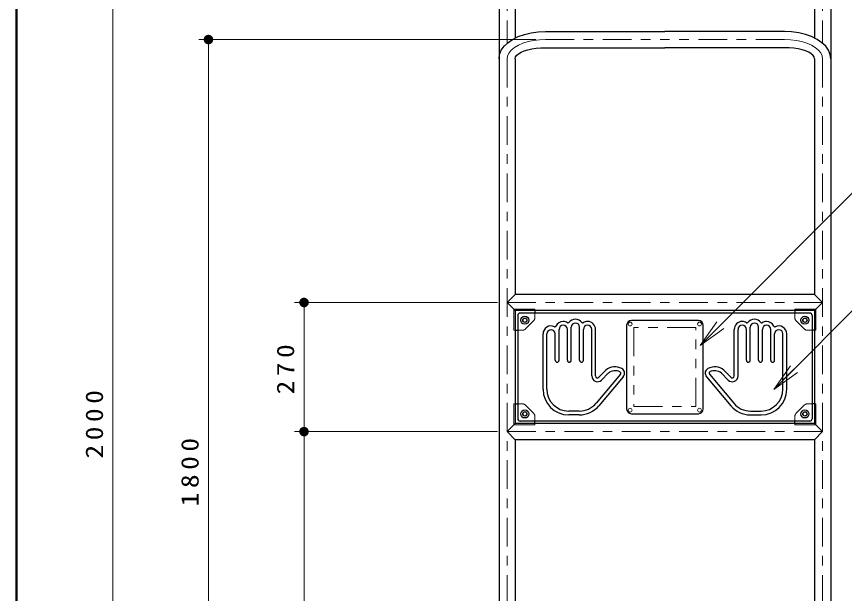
# Model space of a CAD drawing. Units: millimetres on the paper, scale 1:20. Extents: x 86 to 451, y 394 to 677.
# Drawn here: x 86 to 172.6, y 520.9 to 581.2 of the extents above; entities that cross this region are included whole.
import ezdxf

# ---------------------------------------------------------------- set-up
doc = ezdxf.new("R2010")
doc.units = ezdxf.units.MM
for name, pattern in [('USER1', [4.5, 2.5, -2]), ('USER2', [6, 3, -1, 1, -1]), ('USER3', [8, 3, -1, 1, -1, 1, -1])]:
    doc.linetypes.add(name, pattern=pattern)
doc.layers.add('1_20', color=7, linetype='Continuous', lineweight=25)
doc.layers.add('NAKAMURA図枠', color=7, linetype='Continuous', lineweight=13)
doc.styles.add('ＭＳ ゴシック', font='')
doc.styles.get('ＭＳ ゴシック').set_extended_font_data('MS Gothic')

# ---------------------------------------------------------------- blocks, each defined once
blk = doc.blocks.new('filled_dot')
at = {"color": 0, "linetype": 'Continuous', "lineweight": -2, "const_width": 1.25}
blk.add_lwpolyline([(-0.625, 0, 1), (0.625, 0, 1)], format="xyb", close=True, dxfattribs=at)

msp = doc.modelspace()

# ---------------------------------------------------------------- linework, layer by layer
at = {"layer": '1_20', "lineweight": 13}
for p, q in [((96.102, 488.796), (96.102, 588.796)), ((140.352, 578.796), (105.102, 578.796)), ((106.102, 488.796), (106.102, 578.796)), ((136.352, 551.296), (115.102, 551.296)), ((116.102, 537.796), (116.102, 551.296)), ((157.535, 546.809), (159.302, 549.284)), ((157.535, 546.809), (159.656, 548.93)), ((160.01, 548.577), (157.535, 546.809)), ((165.236, 542.205), (167.006, 544.678)), ((165.236, 542.205), (167.359, 544.324)), ((167.712, 543.97), (165.236, 542.205)), ((136.352, 537.796), (115.102, 537.796)), ((116.102, 488.796), (116.102, 537.796))]:
    msp.add_line(p, q, dxfattribs=at)
at = {"layer": '1_20'}
for p, q in [((136.502, 586.796), (136.502, 576.796)), ((138.202, 586.796), (138.202, 578.963)), ((169.502, 586.796), (169.502, 578.963)), ((171.202, 586.796), (171.202, 576.796)), ((157.352, 549.421), (150.352, 549.421)), ((149.852, 548.921), (149.852, 540.171)), ((157.852, 540.171), (157.852, 548.921)), ((150.352, 539.671), (157.352, 539.671))]:
    msp.add_line(p, q, dxfattribs=at)
at = {"layer": '1_20', "linetype": 'USER2', "lineweight": 13}
for p, q in [((137.352, 586.796), (137.352, 578.407)), ((170.352, 586.796), (170.352, 578.407))]:
    msp.add_line(p, q, dxfattribs=at)
at = {"layer": '1_20', "color": 20}
for p, q in [((141.352, 579.646), (153.852, 579.646)), ((166.352, 579.646), (153.852, 579.646)), ((141.352, 577.946), (153.852, 577.946)), ((166.352, 577.946), (153.852, 577.946)), ((136.502, 576.796), (136.502, 468.796)), ((138.202, 576.796), (138.202, 552.146)), ((169.502, 576.796), (169.502, 552.146)), ((171.202, 576.796), (171.202, 488.796)), ((138.202, 552.146), (137.352, 551.296)), ((169.502, 552.146), (138.202, 552.146)), ((169.502, 552.146), (170.352, 551.296)), ((137.352, 551.296), (138.202, 550.446)), ((170.352, 551.296), (169.502, 550.446)), ((138.202, 550.446), (138.202, 538.646)), ((169.502, 550.446), (138.202, 550.446)), ((140.257, 550.446), (140.257, 550.196)), ((167.447, 550.446), (167.447, 550.196)), ((169.502, 550.446), (169.502, 538.646)), ((138.202, 548.391), (138.452, 548.391)), ((169.502, 548.391), (169.252, 548.391)), ((138.202, 540.7), (138.452, 540.7)), ((169.502, 540.7), (169.252, 540.7)), ((140.257, 538.646), (140.257, 538.896)), ((167.447, 538.646), (167.447, 538.896)), ((137.352, 537.796), (138.202, 538.646)), ((169.502, 538.646), (138.202, 538.646)), ((169.502, 538.646), (170.352, 537.796)), ((138.202, 536.946), (137.352, 537.796)), ((170.352, 537.796), (169.502, 536.946)), ((138.202, 536.946), (138.202, 468.796)), ((169.502, 536.946), (138.202, 536.946)), ((169.502, 536.946), (169.502, 488.796))]:
    msp.add_line(p, q, dxfattribs=at)
at = {"layer": '1_20', "color": 20, "linetype": 'USER2', "lineweight": 13}
for p, q in [((141.352, 578.796), (153.852, 578.796)), ((166.352, 578.796), (153.852, 578.796)), ((137.352, 576.796), (137.352, 468.796)), ((170.352, 576.796), (170.352, 488.796)), ((170.352, 551.296), (137.352, 551.296)), ((170.352, 537.796), (137.352, 537.796))]:
    msp.add_line(p, q, dxfattribs=at)
at = {"layer": '1_20', "color": 20, "linetype": 'USER1', "lineweight": 13}
for p, q in [((138.057, 550.591), (138.057, 548.391)), ((138.057, 550.591), (140.257, 550.591)), ((140.257, 550.591), (140.257, 550.446)), ((140.257, 550.196), (140.257, 549.726)), ((167.447, 550.591), (167.447, 550.446)), ((169.647, 550.591), (167.447, 550.591)), ((167.447, 550.196), (167.447, 549.726)), ((169.647, 550.591), (169.647, 548.391)), ((139.276, 548.537), (140.111, 549.372)), ((168.429, 548.537), (167.594, 549.372)), ((138.057, 548.391), (138.202, 548.391)), ((138.452, 548.391), (138.922, 548.391)), ((169.252, 548.391), (168.782, 548.391)), ((169.647, 548.391), (169.502, 548.391)), ((138.057, 540.7), (138.202, 540.7)), ((138.057, 538.5), (138.057, 540.7)), ((138.452, 540.7), (138.922, 540.7)), ((139.276, 540.554), (140.111, 539.719)), ((168.429, 540.554), (167.594, 539.719)), ((169.252, 540.7), (168.782, 540.7)), ((169.647, 540.7), (169.502, 540.7)), ((169.647, 538.5), (169.647, 540.7)), ((140.257, 538.896), (140.257, 539.366)), ((167.447, 538.896), (167.447, 539.366)), ((138.057, 538.5), (140.257, 538.5)), ((140.257, 538.5), (140.257, 538.646)), ((167.447, 538.5), (167.447, 538.646)), ((169.647, 538.5), (167.447, 538.5))]:
    msp.add_line(p, q, dxfattribs=at)
at = {"layer": '1_20', "color": 2}
for p, q in [((169.002, 550.196), (138.702, 550.196)), ((138.452, 549.946), (138.452, 539.146)), ((169.252, 549.946), (169.252, 539.146)), ((141.936, 548.451), (141.94, 548.451)), ((142.777, 545.255), (142.777, 548.477)), ((143.652, 545.255), (143.652, 548.477)), ((144.052, 545.255), (144.052, 548.708)), ((144.927, 545.255), (144.927, 548.708)), ((145.327, 545.255), (145.327, 548.477)), ((146.202, 543.617), (146.202, 548.477)), ((146.602, 543.617), (146.602, 548.477)), ((161.102, 543.617), (161.102, 548.477)), ((161.502, 543.617), (161.502, 548.477)), ((162.377, 545.255), (162.377, 548.477)), ((162.777, 545.255), (162.777, 548.708)), ((163.652, 545.255), (163.652, 548.708)), ((164.052, 545.255), (164.052, 548.477)), ((164.927, 545.255), (164.927, 548.477)), ((165.769, 548.451), (165.765, 548.451)), ((141.102, 542.231), (141.102, 548.018)), ((141.502, 542.231), (141.502, 548.014)), ((142.377, 545.255), (142.377, 548.014)), ((165.327, 545.255), (165.327, 548.014)), ((166.202, 542.231), (166.202, 548.014)), ((166.602, 542.231), (166.602, 548.018)), ((147.684, 544.218), (146.944, 543.476)), ((147.967, 543.936), (147.227, 543.193)), ((159.737, 543.936), (160.477, 543.193)), ((160.021, 544.218), (160.761, 543.476)), ((149.196, 543.798), (146.649, 540.762)), ((149.503, 543.54), (146.956, 540.505)), ((158.202, 543.54), (160.749, 540.505)), ((158.508, 543.798), (161.055, 540.762)), ((144.899, 539.946), (143.787, 539.946)), ((162.806, 539.946), (163.917, 539.946)), ((169.002, 538.896), (138.702, 538.896)), ((144.899, 539.546), (143.787, 539.546)), ((162.806, 539.546), (163.917, 539.546))]:
    msp.add_line(p, q, dxfattribs=at)
at = {"layer": '1_20', "linetype": 'USER3', "lineweight": 13}
for p, q in [((157.102, 548.671), (150.602, 548.671)), ((150.602, 548.671), (150.602, 540.421)), ((157.102, 540.421), (157.102, 548.671)), ((150.602, 540.421), (157.102, 540.421))]:
    msp.add_line(p, q, dxfattribs=at)
at = {"layer": '1_20', "color": 20}
for points in [[(136.502, 576.796), (136.562, 577.241), (136.74, 577.676), (137.031, 578.089), (137.429, 578.471), (137.923, 578.811), (138.501, 579.101), (139.15, 579.335), (139.854, 579.506), (140.594, 579.61), (141.352, 579.646)], [(171.202, 576.796), (171.143, 577.241), (170.965, 577.676), (170.674, 578.089), (170.276, 578.471), (169.782, 578.811), (169.203, 579.101), (168.554, 579.335), (167.851, 579.506), (167.111, 579.61), (166.352, 579.646)], [(138.202, 576.796), (138.241, 576.975), (138.356, 577.151), (138.546, 577.318), (138.804, 577.472), (139.125, 577.609), (139.501, 577.726), (139.922, 577.82), (140.379, 577.889), (140.859, 577.931), (141.352, 577.946)], [(169.502, 576.796), (169.463, 576.975), (169.348, 577.151), (169.159, 577.318), (168.901, 577.472), (168.58, 577.609), (168.204, 577.726), (167.782, 577.82), (167.326, 577.889), (166.845, 577.931), (166.352, 577.946)]]:
    msp.add_lwpolyline(points, dxfattribs=at)
at = {"layer": '1_20', "color": 20, "linetype": 'USER2', "lineweight": 13}
for points in [[(137.352, 576.796), (137.401, 577.108), (137.548, 577.414), (137.788, 577.704), (138.116, 577.971), (138.524, 578.21), (139.001, 578.414), (139.536, 578.578), (140.116, 578.698), (140.727, 578.771), (141.352, 578.796)], [(170.352, 576.796), (170.303, 577.108), (170.156, 577.414), (169.916, 577.704), (169.588, 577.971), (169.181, 578.21), (168.703, 578.414), (168.168, 578.578), (167.588, 578.698), (166.978, 578.771), (166.352, 578.796)]]:
    msp.add_lwpolyline(points, dxfattribs=at)
at = {"layer": '1_20', "lineweight": 13}
for points in [[(157.535, 546.809), (175.507, 564.781), (229.588, 564.781)], [(165.236, 542.205), (175.343, 552.296), (229.474, 552.296)]]:
    msp.add_lwpolyline(points, dxfattribs=at)
at = {"layer": '1_20', "color": 190}
for centre, radius in [((139.202, 549.446), 0.425), ((139.202, 549.446), 0.225), ((168.502, 549.446), 0.425), ((168.502, 549.446), 0.225), ((139.202, 539.646), 0.425), ((139.202, 539.646), 0.225), ((168.502, 539.646), 0.425), ((168.502, 539.646), 0.225)]:
    msp.add_circle(centre, radius, dxfattribs=at)
at = {"layer": '1_20', "color": 20, "linetype": 'USER1', "lineweight": 13}
for centre in [(139.202, 549.446), (168.502, 549.446), (139.202, 539.646), (168.502, 539.646)]:
    msp.add_circle(centre, 0.2, dxfattribs=at)
at = {"layer": '1_20', "lineweight": 13}
for centre in [(150.227, 549.046), (157.477, 549.046), (150.227, 540.046), (157.477, 540.046)]:
    msp.add_circle(centre, 0.2, dxfattribs=at)
at = {"layer": '1_20', "color": 2}
for centre, radius, start, end in [((138.702, 549.946), 0.25, 90, 180), ((169.002, 549.946), 0.25, 0, 90), ((143.215, 548.477), 0.838, 90, 156.29565), ((143.215, 548.477), 0.838, 56.57167, 90), ((143.731, 549.259), 0.1, 236.57167, 324.00873), ((144.49, 548.708), 0.838, 90, 144.00873), ((144.49, 548.708), 0.438, 90, 180), ((144.49, 548.708), 0.838, 35.99127, 90), ((144.49, 548.708), 0.438, 0, 90), ((145.248, 549.259), 0.1, 215.99127, 303.42833), ((145.765, 548.477), 0.838, 90, 123.42833), ((145.765, 548.477), 0.838, 0, 90), ((161.94, 548.477), 0.838, 90, 180), ((161.94, 548.477), 0.838, 56.57167, 90), ((162.456, 549.259), 0.1, 236.57167, 324.00873), ((163.215, 548.708), 0.838, 90, 144.00873), ((163.215, 548.708), 0.438, 90, 180), ((163.215, 548.708), 0.838, 35.99127, 90), ((163.215, 548.708), 0.438, 0, 90), ((163.973, 549.259), 0.1, 215.99127, 303.42833), ((164.49, 548.477), 0.838, 90, 123.42833), ((164.49, 548.477), 0.838, 23.70435, 90), ((141.94, 548.014), 0.838, 63.6171, 180), ((141.94, 548.014), 0.438, 0, 180), ((142.356, 548.853), 0.1, 243.6171, 336.29565), ((143.215, 548.477), 0.438, 90, 180), ((143.215, 548.477), 0.438, 0, 90), ((145.765, 548.477), 0.438, 90, 180), ((145.765, 548.477), 0.438, 0, 90), ((161.94, 548.477), 0.438, 90, 180), ((161.94, 548.477), 0.438, 0, 90), ((164.49, 548.477), 0.438, 90, 180), ((164.49, 548.477), 0.438, 0, 90), ((165.348, 548.853), 0.1, 203.70435, 296.3829), ((165.765, 548.014), 0.438, 0, 180), ((165.765, 548.014), 0.838, 0, 116.3829), ((142.577, 545.255), 0.2, 180, 270), ((142.577, 545.255), 0.2, 270, 0), ((143.852, 545.255), 0.2, 180, 270), ((143.852, 545.255), 0.2, 270, 0), ((145.127, 545.255), 0.2, 180, 270), ((145.127, 545.255), 0.2, 270, 0), ((162.577, 545.255), 0.2, 180, 270), ((162.577, 545.255), 0.2, 270, 0), ((163.852, 545.255), 0.2, 180, 270), ((163.852, 545.255), 0.2, 270, 0), ((165.127, 545.255), 0.2, 180, 270), ((165.127, 545.255), 0.2, 270, 0), ((148.636, 543.084), 1.482, 61.53696, 130), ((148.636, 543.084), 1.081, 61.53696, 130), ((149.077, 543.898), 0.156, 320, 61.53696), ((149.077, 543.898), 0.556, 320, 61.53696), ((158.627, 543.898), 0.556, 118.46304, 220), ((159.069, 543.084), 1.482, 50, 118.46304), ((158.627, 543.898), 0.156, 118.46304, 220), ((159.069, 543.084), 1.081, 50, 118.46304), ((146.802, 543.617), 0.6, 180, 315.12282), ((146.802, 543.617), 0.2, 180, 315.12282), ((160.902, 543.617), 0.6, 224.87718, 0), ((160.902, 543.617), 0.2, 224.87718, 0), ((143.787, 542.231), 2.685, 180, 270), ((143.787, 542.231), 2.285, 180, 270), ((163.917, 542.231), 2.685, 270, 0), ((163.917, 542.231), 2.285, 270, 0), ((144.899, 542.231), 2.285, 270, 320), ((144.899, 542.231), 2.685, 270, 320), ((162.806, 542.231), 2.685, 220, 270), ((162.806, 542.231), 2.285, 220, 270), ((138.702, 539.146), 0.25, 180, 270), ((169.002, 539.146), 0.25, 270, 0)]:
    msp.add_arc(centre, radius, start, end, dxfattribs=at)
at = {"layer": '1_20', "color": 20, "linetype": 'USER1', "lineweight": 13}
for centre, start, end in [((139.757, 549.726), 315, 0), ((167.947, 549.726), 180, 225), ((138.922, 548.891), 270, 315), ((168.782, 548.891), 225, 270), ((138.922, 540.2), 45, 90), ((168.782, 540.2), 90, 135), ((139.757, 539.366), 0, 45), ((167.947, 539.366), 135, 180)]:
    msp.add_arc(centre, 0.5, start, end, dxfattribs=at)
at = {"layer": '1_20'}
for centre, start, end in [((150.352, 548.921), 90, 180), ((157.352, 548.921), 0, 90), ((150.352, 540.171), 180, 270), ((157.352, 540.171), 270, 0)]:
    msp.add_arc(centre, 0.5, start, end, dxfattribs=at)
at = {"layer": 'NAKAMURA図枠', "lineweight": 50}
msp.add_line((86.026, 677), (86.026, 420), dxfattribs=at)

# ---------------------------------------------------------------- block references
at = {"layer": '1_20', "lineweight": 13, "xscale": 0.4, "yscale": 0.4}
for p, rotation in [((106.102, 578.796), 270), ((116.102, 551.296), 270), ((116.102, 537.796), 270), ((116.102, 537.796), 90)]:
    msp.add_blockref('filled_dot', p, dxfattribs=dict(at, rotation=rotation))

# ---------------------------------------------------------------- texts
at = {"layer": '1_20', "char_height": 1.833, "attachment_point": 8, "rotation": 90, "style": 'ＭＳ ゴシック'}
for s, insert in [('\\T1.33;\\W1.15;270', (115.102, 544.546)), ('\\T1.33;\\W1.15;2000', (95.102, 538.796)), ('\\T1.33;\\W1.15;1800', (105.102, 533.796))]:
    msp.add_mtext(s, dxfattribs=dict(at, insert=insert))

doc.saveas('drawing.dxf')
